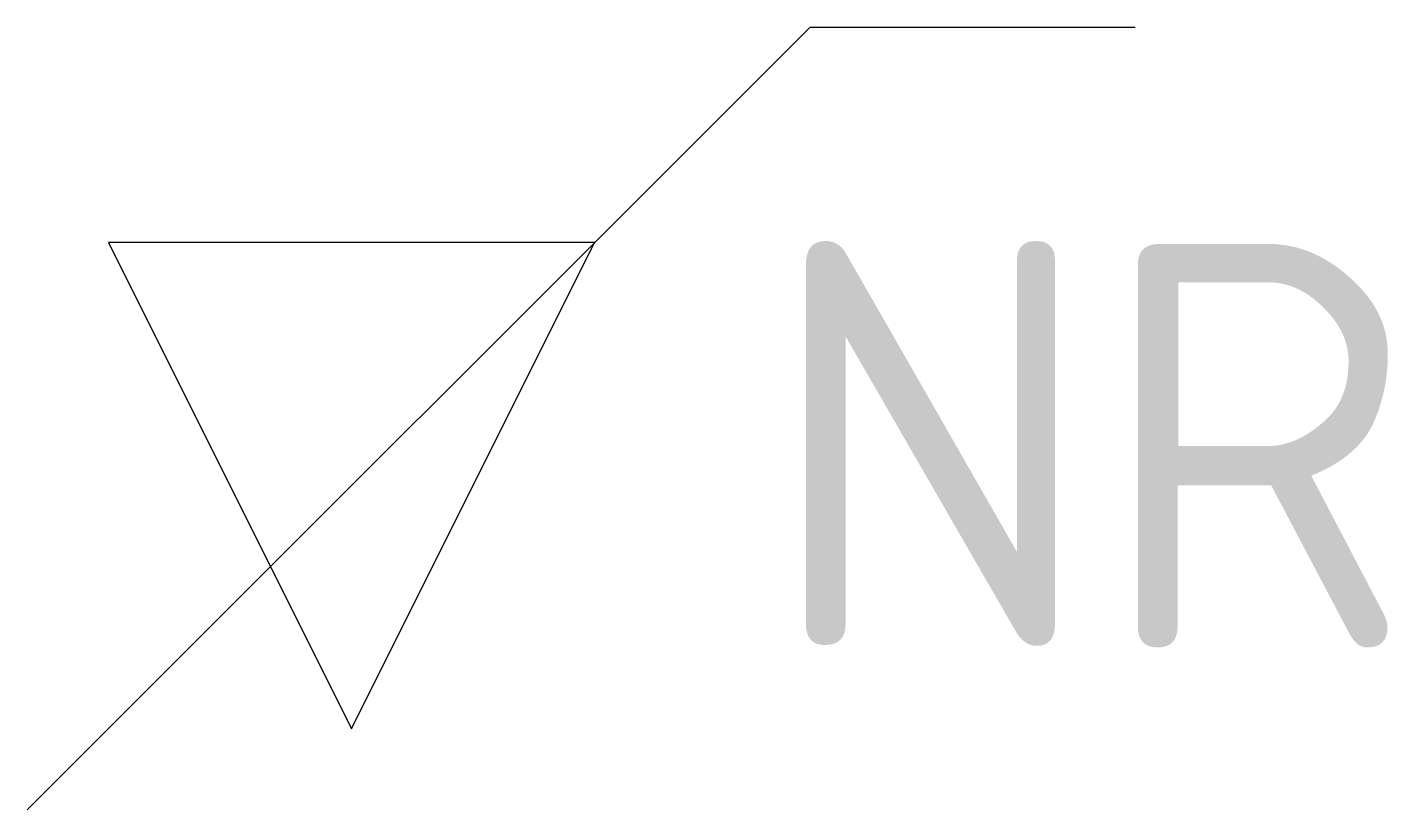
# Model space of a CAD drawing. Extents: x -2 to 6.4, y -2 to 2.83.
import ezdxf

# ---------------------------------------------------------------- set-up
doc = ezdxf.new("R2010")
doc.units = 0
doc.header["$LTSCALE"] = 0.2
doc.styles.add('NLCS-ISO', font='NLCS-ISO.ttf')

msp = doc.modelspace()

# ---------------------------------------------------------------- linework, layer by layer
at = {"color": 0, "linetype": 'Continuous'}
for p, q in [((-2.0023, -2), (2.8324, 2.8292)), ((2.8324, 2.8292), (4.838, 2.8292))]:
    msp.add_line(p, q, dxfattribs=at)
at = {"color": 0, "linetype": 'Continuous', "flags": 128}
msp.add_lwpolyline([(0, -1.5), (1.5, 1.5), (-1.5, 1.5)], close=True, dxfattribs=at)

# ---------------------------------------------------------------- texts
at = {"style": 'NLCS-ISO'}
msp.add_attdef('NR', (2.5498, -0.9983), '', height=2.5, dxfattribs=at)

doc.saveas('drawing.dxf')
